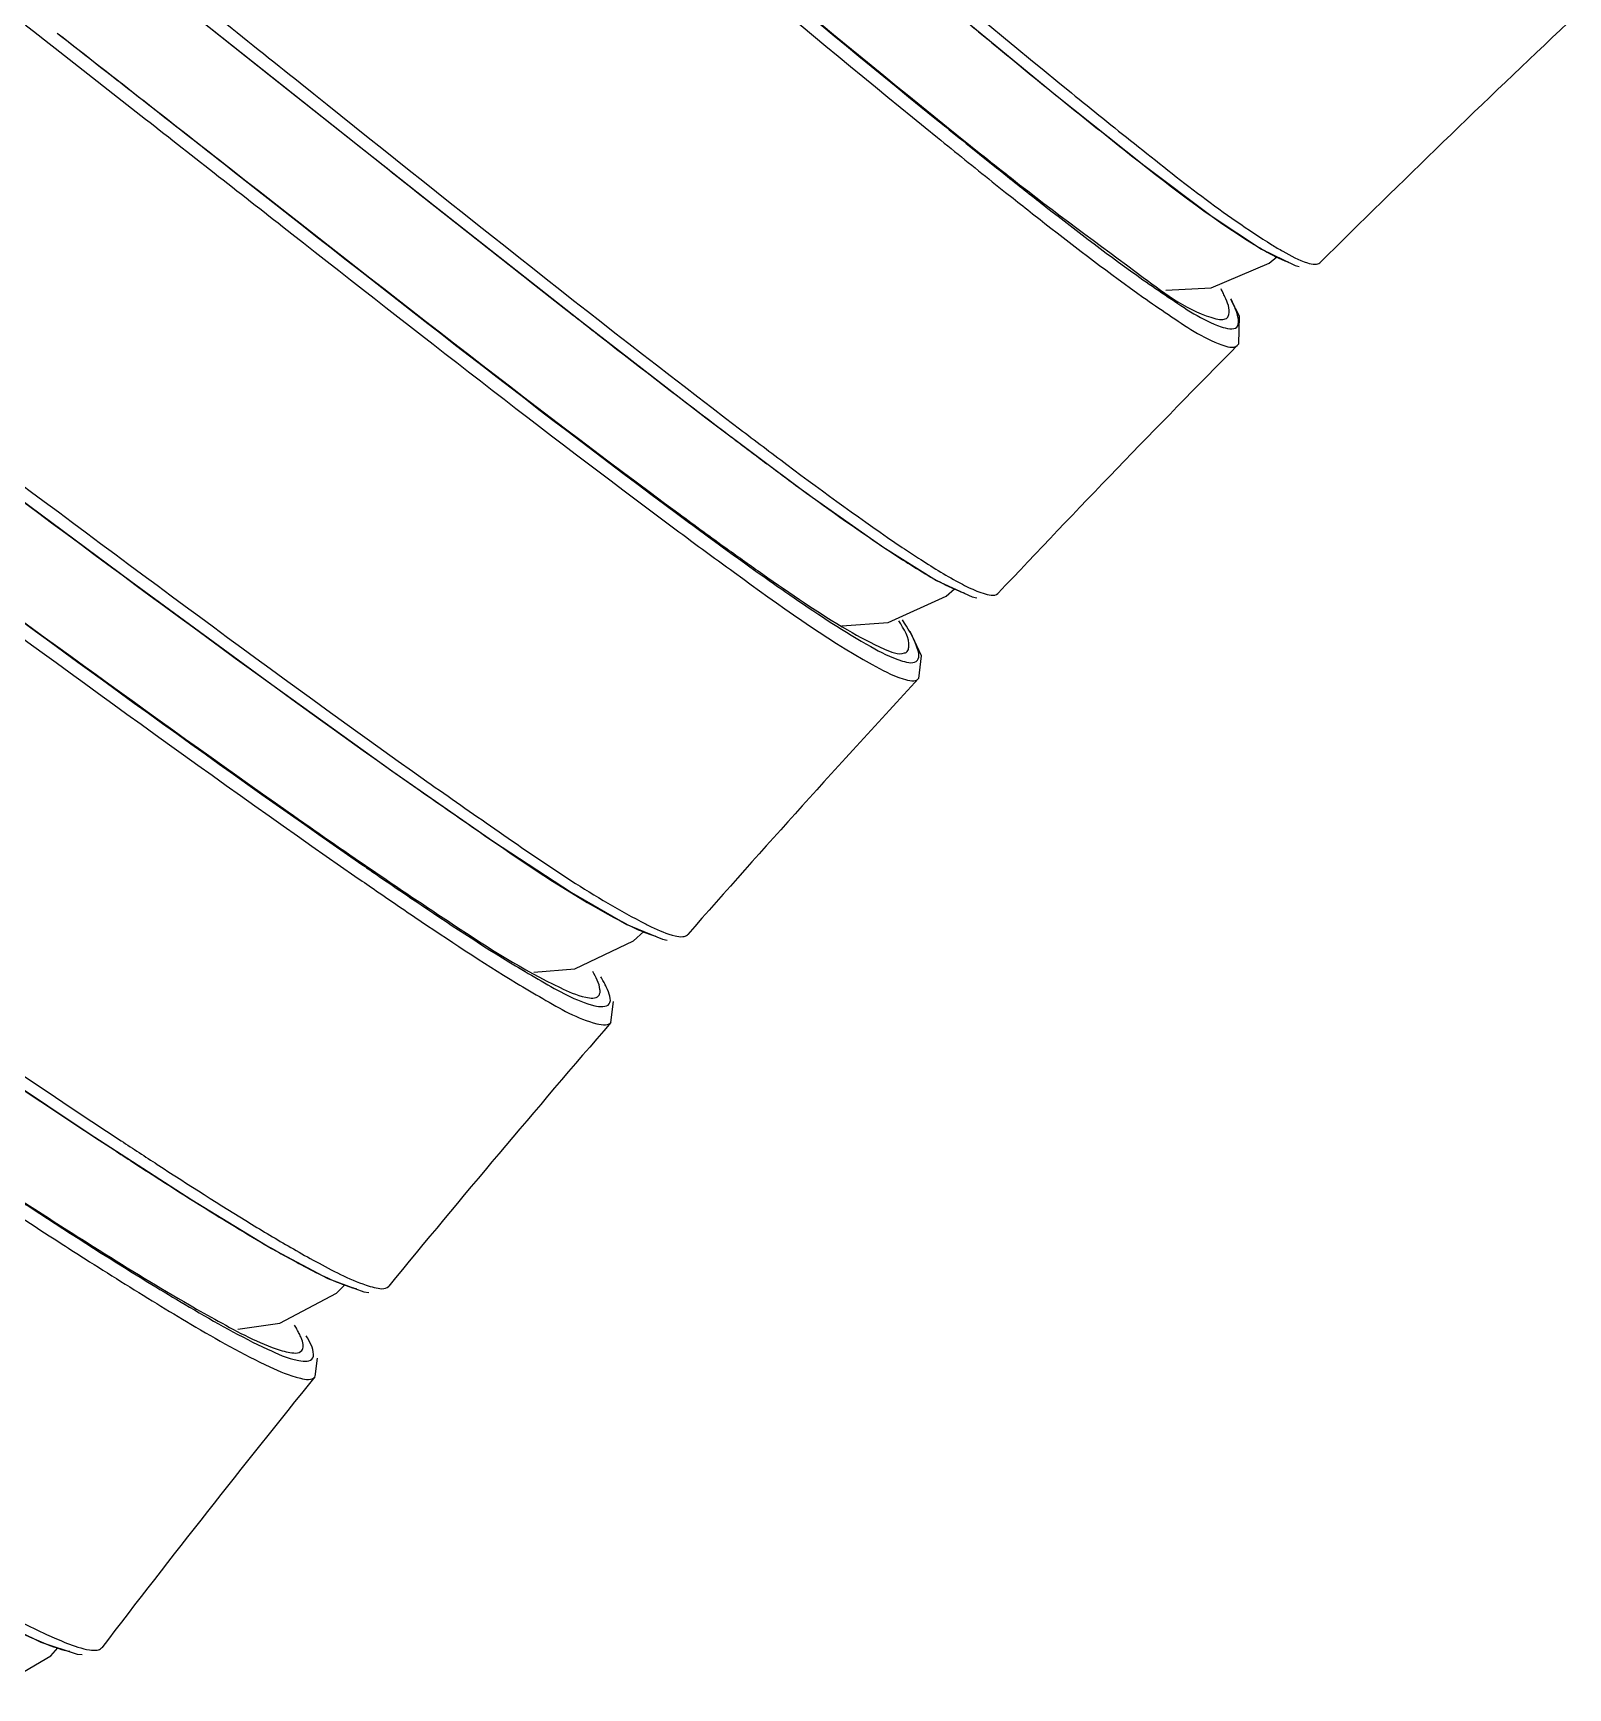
# Model space of a CAD drawing. Header units: millimetres. Extents: x 601 to 1195, y -13 to 407.
# Drawn here: x 928.64 to 936.29, y 345.83 to 354.07 of the extents above; entities that cross this region are included whole.
import ezdxf

# ---------------------------------------------------------------- set-up
doc = ezdxf.new("R2010")
doc.units = ezdxf.units.MM
doc.header["$LTSCALE"] = 0.1

msp = doc.modelspace()

# ---------------------------------------------------------------- linework, layer by layer
at = {"color": 7, "linetype": 'Continuous'}
for p, q in [((929.099, 354.4339), (929.8289, 353.8536)), ((929.1004, 354.4327), (929.834, 353.8495)), ((933.2012, 354.2001), (933.7365, 353.7595)), ((928.7652, 354.0675), (928.7941, 354.0449)), ((928.7246, 354.0155), (928.7542, 353.9924)), ((928.7542, 353.9924), (929.2045, 353.6394)), ((929.8289, 353.8536), (930.6436, 353.2067)), ((929.834, 353.8495), (930.2432, 353.5243)), ((933.4597, 353.3827), (933.4962, 353.3536)), ((934.5159, 353.1548), (934.7619, 352.9908)), ((934.8006, 352.9226), (934.8381, 352.9539)), ((934.5116, 352.7989), (934.8006, 352.9226)), ((935.053, 352.9236), (935.0546, 352.925)), ((931.119, 352.8317), (931.2897, 352.6978)), ((934.2846, 352.7876), (934.5116, 352.7989)), ((934.652, 352.6574), (934.613, 352.7347)), ((934.6488, 352.5195), (934.652, 352.6574)), ((934.6414, 352.5114), (934.6488, 352.5195)), ((934.6414, 352.5114), (934.6431, 352.513)), ((932.876, 351.5092), (933.1436, 351.3414)), ((933.1915, 351.2631), (933.2336, 351.3002)), ((933.2197, 351.3043), (933.2541, 351.2893)), ((932.9026, 351.1316), (933.1915, 351.2631)), ((933.4496, 351.277), (933.451, 351.2784)), ((932.6713, 351.115), (932.9026, 351.1316)), ((933.0685, 350.9665), (933.0118, 351.0881)), ((933.0547, 350.8536), (933.0685, 350.9665)), ((931.3253, 349.7874), (931.6008, 349.6279)), ((931.6348, 349.5465), (931.6854, 349.5934)), ((931.9031, 349.5774), (931.9043, 349.5787)), ((931.3421, 349.4084), (931.6348, 349.5465)), ((931.1385, 349.3912), (931.3421, 349.4084)), ((931.5221, 349.1409), (931.5347, 349.2458)), ((928.9232, 348.5876), (929.435, 348.2566)), ((929.435, 348.2566), (929.8317, 348.0156)), ((929.8317, 348.0156), (930.112, 347.8659)), ((929.8734, 347.6425), (930.1552, 347.7927)), ((930.1552, 347.7927), (930.1969, 347.8347)), ((930.4142, 347.8263), (930.4154, 347.8277)), ((929.664, 347.6141), (929.8734, 347.6425)), ((930.0485, 347.3771), (930.0611, 347.4697)), ((928.3982, 346.1947), (928.6834, 346.0547)), ((928.6834, 346.0547), (928.8648, 345.9951)), ((928.7321, 345.9872), (928.7685, 346.0267)), ((928.9856, 346.0258), (928.9868, 346.0272)), ((928.4602, 345.8269), (928.7321, 345.9872)), ((928.8648, 345.9951), (928.8895, 345.9925))]:
    msp.add_line(p, q, dxfattribs=at)
for points in [[(933.7365, 353.7595), (934.1758, 353.4098), (934.5159, 353.1548)], [(930.6436, 353.2067), (931.3749, 352.631), (931.9954, 352.1515)], [(934.7619, 352.9908), (934.9288, 352.9099), (934.95, 352.9045)], [(927.4493, 352.5841), (928.3424, 351.922), (929.1318, 351.3381), (929.8329, 350.8243), (930.4364, 350.3902)], [(931.9954, 352.1515), (932.4963, 351.7769), (932.876, 351.5092)], [(933.1436, 351.3414), (933.3203, 351.2606), (933.3438, 351.255)], [(925.8616, 350.6807), (926.775, 350.0503), (927.5853, 349.4922), (928.3049, 349.0014), (928.9232, 348.5876)], [(930.4364, 350.3902), (930.9369, 350.0419), (931.3253, 349.7874)], [(931.6008, 349.6279), (931.7782, 349.5555), (931.8029, 349.551)], [(930.112, 347.8659), (930.2917, 347.7998), (930.3163, 347.7963)]]:
    msp.add_lwpolyline(points, dxfattribs=at)
for centre, radius, start, end in [((972.7053, 401.6033), 61.7059, 230.337289, 230.495517), ((982.9613, 304.6655), 68.0003, 133.343811, 134.789855), ((962.0533, 388.6605), 44.9434, 230.47695, 231.01591), ((1081.6353, 544.0667), 243.3639, 231.531728, 231.794598), ((961.9196, 388.9587), 45.6262, 230.90661, 231.3467), ((959.9832, 386.6459), 42.5433, 230.96484, 231.43168), ((957.7342, 384.0052), 39.0715, 231.08968, 231.60114), ((952.3308, 377.2019), 30.3834, 231.61798, 231.74088), ((955.6282, 381.1057), 35.5639, 231.35987, 231.49719), ((933.8527, 352.4311), 0.7956, 25.62995, 27.11256), ((934.0244, 352.5132), 0.6053, 23.48486, 25.65422), ((982.9613, 304.6655), 68.0003, 135.280477, 136.726521), ((953.1344, 379.857), 34.8488, 232.91841, 233.07416), ((950.8946, 376.8768), 31.1208, 233.07434, 233.22908), ((946.8237, 371.9393), 25.1905, 233.5566, 234.23312), ((982.9613, 304.6655), 68.0001, 137.216889, 138.662933), ((949.1342, 377.1742), 33.1329, 235.32024, 235.45275), ((950.1174, 378.4939), 34.8449, 235.23236, 235.42278), ((931.1332, 349.144), 0.405, 24.90905, 26.14377), ((982.9613, 304.6655), 68.0003, 139.153659, 140.599703), ((947.6171, 376.8954), 33.9232, 236.80768, 237.00082), ((953.9792, 387.146), 46.5194, 236.63694, 237.19007), ((947.4875, 377.3949), 34.7341, 237.16355, 237.44987), ((933.9176, 355.1193), 8.1942, 239.00958, 240.27706), ((929.3597, 347.27), 0.6898, 30.74136, 31.7027), ((929.4851, 347.3439), 0.5443, 28.35595, 30.79497), ((982.9613, 304.6655), 68.0003, 141.090325, 142.536368)]:
    msp.add_arc(centre, radius, start, end, dxfattribs=at)
for points, knots in [([(925.5369, 356.4408), (925.7643, 356.2796), (926.8412, 355.49), (927.8929, 354.667), (928.7246, 354.0155)], [0, 0, 0, 0, 0.208742, 1, 1, 1, 1]), ([(930.8557, 356.2748), (931.1283, 356.042), (932.1107, 355.2023), (933.091, 354.3598), (933.8149, 353.7699)], [0, 0, 0, 0, 0.277411, 1, 1, 1, 1]), ([(930.4657, 355.8708), (930.7133, 355.6634), (931.6194, 354.9036), (932.5243, 354.1422), (933.1933, 353.6025)], [0, 0, 0, 0, 0.273181, 1, 1, 1, 1]), ([(930.4951, 355.8462), (930.7392, 355.6413), (931.6343, 354.889), (932.5286, 354.1355), (933.1895, 353.5999)], [0, 0, 0, 0, 0.27251, 1, 1, 1, 1]), ([(930.4529, 355.7955), (930.6965, 355.591), (931.5922, 354.8382), (932.4871, 354.0843), (933.1483, 353.5473)], [0, 0, 0, 0, 0.271921, 1, 1, 1, 1]), ([(929.1401, 354.4854), (929.4181, 354.2638), (930.4217, 353.4629), (931.4236, 352.6594), (932.1624, 352.097)], [0, 0, 0, 0, 0.276914, 1, 1, 1, 1]), ([(928.7652, 354.0675), (929.0532, 353.8424), (930.0802, 353.0391), (931.1047, 352.2321), (931.8598, 351.675)], [0, 0, 0, 0, 0.280327, 1, 1, 1, 1]), ([(928.7941, 354.0449), (929.0787, 353.822), (930.0967, 353.024), (931.1126, 352.2229), (931.8611, 351.6675)], [0, 0, 0, 0, 0.279499, 1, 1, 1, 1]), ([(933.7792, 353.7251), (933.8775, 353.6455), (934.1861, 353.4005), (934.4971, 353.1556), (934.7251, 353.0151)], [0, 0, 0, 0, 0.320832, 1, 1, 1, 1]), ([(933.8149, 353.7699), (933.9192, 353.6849), (934.2451, 353.4241), (934.5731, 353.1629), (934.8137, 353.0134)], [0, 0, 0, 0, 0.321939, 1, 1, 1, 1]), ([(929.2045, 353.6394), (929.4472, 353.449), (930.3151, 352.7686), (931.1833, 352.0882), (931.8204, 351.6138)], [0, 0, 0, 0, 0.279754, 1, 1, 1, 1]), ([(933.4962, 353.3536), (933.5605, 353.3026), (933.7827, 353.1275), (934.0076, 352.9555), (934.1716, 352.8394)], [0, 0, 0, 0, 0.289963, 1, 1, 1, 1]), ([(933.5168, 353.3443), (933.7316, 353.1749), (934.0607, 352.9385), (934.4003, 352.6788), (934.5351, 352.6452)], [0, 0, 0, 0, 0.663239, 1, 1, 1, 1]), ([(933.4878, 353.2742), (933.5528, 353.2225), (933.7778, 353.0451), (934.0053, 352.8707), (934.1712, 352.7531)], [0, 0, 0, 0, 0.28998, 1, 1, 1, 1]), ([(934.7251, 353.0151), (934.7419, 353.0048), (934.7963, 352.9726), (934.8526, 352.9423), (934.894, 352.9288)], [0, 0, 0, 0, 0.311787, 1, 1, 1, 1]), ([(934.8137, 353.0134), (934.8315, 353.0024), (934.8882, 352.9686), (934.9471, 352.9364), (934.9904, 352.9232)], [0, 0, 0, 0, 0.316285, 1, 1, 1, 1]), ([(934.9904, 352.9232), (935.0028, 352.9194), (935.0235, 352.914), (935.0465, 352.9182), (935.053, 352.9236)], [0, 0, 0, 0, 0.605287, 1, 1, 1, 1]), ([(934.1716, 352.8394), (934.2131, 352.8101), (934.3382, 352.7254), (934.4659, 352.6384), (934.561, 352.6051)], [0, 0, 0, 0, 0.335378, 1, 1, 1, 1]), ([(934.1712, 352.7531), (934.2132, 352.7233), (934.3396, 352.6374), (934.4686, 352.5492), (934.5647, 352.5151)], [0, 0, 0, 0, 0.335496, 1, 1, 1, 1]), ([(934.5916, 352.6503), (934.5957, 352.6543), (934.6106, 352.6894), (934.5916, 352.7265), (934.5796, 352.7544)], [0, 0, 0, 0, 0.15798, 1, 1, 1, 1]), ([(934.6369, 352.6812), (934.6334, 352.691), (934.6247, 352.7121), (934.6148, 352.7326), (934.6092, 352.7435)], [0, 0, 0, 0, 0.459762, 1, 1, 1, 1]), ([(927.4888, 352.6369), (927.776, 352.4234), (928.8111, 351.6533), (929.8444, 350.8803), (930.6053, 350.3413)], [0, 0, 0, 0, 0.277318, 1, 1, 1, 1]), ([(931.2897, 352.6978), (931.3639, 352.6397), (931.6402, 352.424), (931.9178, 352.2099), (932.1223, 352.0554)], [0, 0, 0, 0, 0.269082, 1, 1, 1, 1]), ([(934.5351, 352.6452), (934.5464, 352.6424), (934.5657, 352.6385), (934.5861, 352.6448), (934.5916, 352.6503)], [0, 0, 0, 0, 0.597291, 1, 1, 1, 1]), ([(934.561, 352.6051), (934.5855, 352.5965), (934.6622, 352.5802), (934.6456, 352.6568), (934.6369, 352.6812)], [0, 0, 0, 0, 0.500749, 1, 1, 1, 1]), ([(927.4496, 352.5839), (927.7385, 352.37), (928.7757, 351.6013), (929.811, 350.8294), (930.5732, 350.2938)], [0, 0, 0, 0, 0.278458, 1, 1, 1, 1]), ([(927.1266, 352.2077), (927.3784, 352.0243), (928.3055, 351.348), (929.2318, 350.6703), (929.9155, 350.189)], [0, 0, 0, 0, 0.271425, 1, 1, 1, 1]), ([(927.1192, 352.1315), (927.4083, 351.9204), (928.4471, 351.1613), (929.4842, 350.3993), (930.2471, 349.8698)], [0, 0, 0, 0, 0.278224, 1, 1, 1, 1]), ([(927.158, 352.1849), (927.4474, 351.9735), (928.4847, 351.2155), (929.5202, 350.4545), (930.282, 349.9275)], [0, 0, 0, 0, 0.278992, 1, 1, 1, 1]), ([(932.1624, 352.097), (932.2405, 352.0376), (932.5074, 351.8362), (932.7771, 351.6383), (932.9732, 351.5065)], [0, 0, 0, 0, 0.293469, 1, 1, 1, 1]), ([(932.2652, 351.948), (932.3239, 351.9041), (932.5287, 351.7523), (932.7359, 351.6035), (932.8869, 351.5027)], [0, 0, 0, 0, 0.287646, 1, 1, 1, 1]), ([(931.8611, 351.6675), (931.8974, 351.6406), (932.0329, 351.5404), (932.1692, 351.4415), (932.2698, 351.3702)], [0, 0, 0, 0, 0.268482, 1, 1, 1, 1]), ([(931.8204, 351.6138), (931.9255, 351.5356), (932.2528, 351.2965), (932.5822, 351.0569), (932.8222, 350.9236)], [0, 0, 0, 0, 0.323089, 1, 1, 1, 1]), ([(932.1002, 351.4997), (932.1592, 351.4573), (932.356, 351.3175), (932.5555, 351.1811), (932.7007, 351.0952)], [0, 0, 0, 0, 0.301077, 1, 1, 1, 1]), ([(932.8869, 351.5027), (932.9202, 351.4805), (933.0283, 351.41), (933.1388, 351.342), (933.2197, 351.3043)], [0, 0, 0, 0, 0.309238, 1, 1, 1, 1]), ([(932.9732, 351.5065), (933, 351.4885), (933.0915, 351.4281), (933.1848, 351.3699), (933.253, 351.3331)], [0, 0, 0, 0, 0.293432, 1, 1, 1, 1]), ([(932.2698, 351.3702), (932.3244, 351.3315), (932.5032, 351.2069), (932.6847, 351.0852), (932.817, 351.0122)], [0, 0, 0, 0, 0.307088, 1, 1, 1, 1]), ([(933.2541, 351.2893), (933.259, 351.2874), (933.2684, 351.2837), (933.2779, 351.2804), (933.2825, 351.279)], [0, 0, 0, 0, 0.520962, 1, 1, 1, 1]), ([(933.3342, 351.2932), (933.3477, 351.2875), (933.3822, 351.2745), (933.4313, 351.2604), (933.4496, 351.277)], [0, 0, 0, 0, 0.371715, 1, 1, 1, 1]), ([(932.9978, 350.9885), (933.0028, 350.9941), (933.0166, 351.0505), (932.9796, 351.0998), (932.9566, 351.1402)], [0, 0, 0, 0, 0.13855, 1, 1, 1, 1]), ([(933.0481, 350.9447), (933.0623, 350.963), (933.0351, 351.048), (933.0007, 351.1036), (932.9742, 351.1454)], [0, 0, 0, 0, 0.318788, 1, 1, 1, 1]), ([(932.7007, 351.0952), (932.7599, 351.0602), (932.8461, 351.0152), (932.952, 350.9701), (932.9847, 350.9805)], [0, 0, 0, 0, 0.666992, 1, 1, 1, 1]), ([(932.817, 351.0122), (932.8672, 350.9844), (932.9283, 350.949), (933.0328, 350.925), (933.0481, 350.9447)], [0, 0, 0, 0, 0.697414, 1, 1, 1, 1]), ([(932.9847, 350.9805), (932.9872, 350.9813), (932.992, 350.9834), (932.9961, 350.9867), (932.9978, 350.9885)], [0, 0, 0, 0, 0.518286, 1, 1, 1, 1]), ([(932.8222, 350.9236), (932.8723, 350.8958), (932.9349, 350.8611), (933.037, 350.8342), (933.054, 350.8529)], [0, 0, 0, 0, 0.693495, 1, 1, 1, 1]), ([(925.8991, 350.7349), (926.1924, 350.532), (927.2501, 349.7992), (928.3062, 349.0635), (929.0829, 348.5516)], [0, 0, 0, 0, 0.277112, 1, 1, 1, 1]), ([(925.862, 350.6805), (926.1562, 350.4777), (927.2137, 349.7479), (928.2696, 349.015), (929.0459, 348.5072)], [0, 0, 0, 0, 0.278083, 1, 1, 1, 1]), ([(930.6053, 350.3413), (930.7176, 350.2618), (931.0661, 350.0197), (931.4165, 349.7765), (931.6708, 349.6436)], [0, 0, 0, 0, 0.32416, 1, 1, 1, 1]), ([(925.5519, 350.2937), (925.837, 350.1003), (926.8674, 349.4009), (927.8963, 348.6989), (928.6532, 348.2105)], [0, 0, 0, 0, 0.276661, 1, 1, 1, 1]), ([(930.5732, 350.2938), (930.6791, 350.2193), (931.0091, 349.992), (931.3411, 349.7642), (931.5822, 349.6394)], [0, 0, 0, 0, 0.323071, 1, 1, 1, 1]), ([(929.9155, 350.189), (930.1872, 349.9978), (930.6301, 349.6949), (931.0835, 349.402), (931.2689, 349.3143)], [0, 0, 0, 0, 0.618262, 1, 1, 1, 1]), ([(930.345, 349.8839), (930.412, 349.8378), (930.643, 349.6803), (930.8764, 349.526), (931.0461, 349.4232)], [0, 0, 0, 0, 0.290802, 1, 1, 1, 1]), ([(930.3423, 349.8039), (930.4101, 349.7572), (930.6439, 349.5975), (930.8801, 349.4411), (931.0517, 349.3368)], [0, 0, 0, 0, 0.290819, 1, 1, 1, 1]), ([(931.5822, 349.6394), (931.5982, 349.6312), (931.6504, 349.6052), (931.7042, 349.5814), (931.7433, 349.5714)], [0, 0, 0, 0, 0.309116, 1, 1, 1, 1]), ([(931.6708, 349.6436), (931.6881, 349.6346), (931.7433, 349.607), (931.8004, 349.5813), (931.8417, 349.572)], [0, 0, 0, 0, 0.31489, 1, 1, 1, 1]), ([(931.8417, 349.572), (931.8541, 349.5692), (931.8749, 349.5653), (931.8972, 349.5715), (931.9031, 349.5774)], [0, 0, 0, 0, 0.604818, 1, 1, 1, 1]), ([(931.0461, 349.4232), (931.0888, 349.3973), (931.2163, 349.3239), (931.3466, 349.2473), (931.4415, 349.224)], [0, 0, 0, 0, 0.338555, 1, 1, 1, 1]), ([(931.0517, 349.3368), (931.0949, 349.3105), (931.2238, 349.2361), (931.3555, 349.1584), (931.4514, 349.1344)], [0, 0, 0, 0, 0.338685, 1, 1, 1, 1]), ([(931.4669, 349.2859), (931.4683, 349.2921), (931.4675, 349.3315), (931.4474, 349.3666), (931.4316, 349.3948)], [0, 0, 0, 0, 0.163879, 1, 1, 1, 1]), ([(931.4968, 349.3224), (931.4931, 349.3298), (931.485, 349.3453), (931.4763, 349.3604), (931.4715, 349.3683)], [0, 0, 0, 0, 0.471667, 1, 1, 1, 1]), ([(931.2689, 349.3143), (931.3102, 349.2948), (931.3644, 349.2685), (931.4467, 349.2574), (931.4607, 349.2735)], [0, 0, 0, 0, 0.681602, 1, 1, 1, 1]), ([(931.4415, 349.224), (931.4649, 349.2183), (931.5416, 349.216), (931.5122, 349.2895), (931.5005, 349.3145)], [0, 0, 0, 0, 0.465879, 1, 1, 1, 1]), ([(931.4607, 349.2735), (931.4622, 349.2752), (931.4648, 349.2792), (931.4663, 349.2836), (931.4669, 349.2859)], [0, 0, 0, 0, 0.484419, 1, 1, 1, 1]), ([(931.4514, 349.1344), (931.4659, 349.1308), (931.4894, 349.1254), (931.5154, 349.1328), (931.5215, 349.1398)], [0, 0, 0, 0, 0.616381, 1, 1, 1, 1]), ([(929.0829, 348.5516), (929.1428, 348.5121), (929.3579, 348.3712), (929.5746, 348.2327), (929.7329, 348.1361)], [0, 0, 0, 0, 0.278939, 1, 1, 1, 1]), ([(929.1417, 348.4448), (929.1928, 348.4116), (929.377, 348.2928), (929.5627, 348.1761), (929.6985, 348.0948)], [0, 0, 0, 0, 0.277994, 1, 1, 1, 1]), ([(928.4017, 348.3691), (928.4808, 348.3171), (928.7633, 348.1325), (929.0477, 347.9507), (929.2551, 347.8243)], [0, 0, 0, 0, 0.280478, 1, 1, 1, 1]), ([(928.7993, 348.1168), (928.8575, 348.0797), (929.0635, 347.9492), (929.2713, 347.8215), (929.4228, 347.734)], [0, 0, 0, 0, 0.282913, 1, 1, 1, 1]), ([(928.7725, 348.0477), (928.8162, 348.0195), (928.9778, 347.9159), (929.1405, 347.8137), (929.26, 347.7408)], [0, 0, 0, 0, 0.270808, 1, 1, 1, 1]), ([(929.8549, 348.0032), (929.8877, 347.9845), (929.9949, 347.9249), (930.1042, 347.8681), (930.1834, 347.8375)], [0, 0, 0, 0, 0.307851, 1, 1, 1, 1]), ([(929.9409, 348.0126), (929.9781, 347.9913), (930.0957, 347.9259), (930.2157, 347.8625), (930.3026, 347.8328)], [0, 0, 0, 0, 0.318517, 1, 1, 1, 1]), ([(930.1834, 347.8375), (930.1901, 347.835), (930.2029, 347.8302), (930.2158, 347.8258), (930.222, 347.8238)], [0, 0, 0, 0, 0.521292, 1, 1, 1, 1]), ([(929.2551, 347.8243), (929.3111, 347.7902), (929.4936, 347.6811), (929.6787, 347.575), (929.8125, 347.5136)], [0, 0, 0, 0, 0.308261, 1, 1, 1, 1]), ([(930.222, 347.8238), (930.2279, 347.822), (930.239, 347.8187), (930.2502, 347.8159), (930.2556, 347.8147)], [0, 0, 0, 0, 0.525777, 1, 1, 1, 1]), ([(930.3026, 347.8328), (930.3159, 347.8282), (930.3499, 347.8183), (930.3979, 347.8089), (930.4143, 347.8261)], [0, 0, 0, 0, 0.370236, 1, 1, 1, 1]), ([(929.26, 347.7408), (929.3166, 347.7062), (929.5013, 347.5955), (929.6885, 347.4879), (929.8238, 347.4255)], [0, 0, 0, 0, 0.308302, 1, 1, 1, 1]), ([(929.4228, 347.734), (929.4705, 347.7065), (929.6175, 347.6247), (929.767, 347.5432), (929.8752, 347.5091)], [0, 0, 0, 0, 0.327028, 1, 1, 1, 1]), ([(929.9828, 347.5611), (929.9805, 347.5677), (929.9747, 347.5817), (929.9679, 347.5952), (929.964, 347.6024)], [0, 0, 0, 0, 0.461089, 1, 1, 1, 1]), ([(929.8125, 347.5136), (929.8627, 347.4906), (929.9219, 347.4589), (930.0264, 347.4492), (930.0372, 347.47)], [0, 0, 0, 0, 0.702113, 1, 1, 1, 1]), ([(929.8752, 347.5091), (929.8881, 347.5051), (929.9209, 347.4961), (929.9683, 347.4897), (929.9827, 347.5075)], [0, 0, 0, 0, 0.370628, 1, 1, 1, 1]), ([(929.9827, 347.5075), (929.9874, 347.5133), (929.9917, 347.5329), (929.9864, 347.5508), (929.9828, 347.5611)], [0, 0, 0, 0, 0.407205, 1, 1, 1, 1]), ([(930.0372, 347.47), (930.0401, 347.4754), (930.0449, 347.5161), (930.021, 347.5518), (930.004, 347.5803)], [0, 0, 0, 0, 0.155142, 1, 1, 1, 1]), ([(929.8238, 347.4255), (929.8728, 347.4029), (929.9349, 347.3741), (930.0326, 347.3573), (930.0478, 347.3761)], [0, 0, 0, 0, 0.69066, 1, 1, 1, 1]), ([(927.6412, 346.6992), (927.7604, 346.6263), (928.1277, 346.4068), (928.4967, 346.1852), (928.7616, 346.0709)], [0, 0, 0, 0, 0.32627, 1, 1, 1, 1]), ([(927.6129, 346.6493), (927.7253, 346.5812), (928.0729, 346.3752), (928.4224, 346.1679), (928.6734, 346.0609)], [0, 0, 0, 0, 0.325187, 1, 1, 1, 1]), ([(928.6734, 346.0609), (928.6887, 346.0544), (928.7389, 346.034), (928.7904, 346.0157), (928.8274, 346.009)], [0, 0, 0, 0, 0.307169, 1, 1, 1, 1]), ([(928.7616, 346.0709), (928.7782, 346.0638), (928.8315, 346.042), (928.8864, 346.0222), (928.9256, 346.0162)], [0, 0, 0, 0, 0.313124, 1, 1, 1, 1]), ([(928.9256, 346.0162), (928.938, 346.0144), (928.9587, 346.012), (928.9801, 346.0196), (928.9856, 346.0258)], [0, 0, 0, 0, 0.60338, 1, 1, 1, 1])]:
    msp.add_open_spline(points, degree=3, knots=knots, dxfattribs=at)
for points in [[(934.5647, 352.5151), (934.5888, 352.5066), (934.6217, 352.495), (934.6414, 352.5114)], [(933.253, 351.3331), (933.2796, 351.3188), (933.3065, 351.3051), (933.3342, 351.2932)], [(929.7329, 348.1361), (929.8017, 348.0941), (929.871, 348.0528), (929.9409, 348.0126)]]:
    msp.add_open_spline(points, degree=3, dxfattribs=at)

doc.saveas('drawing.dxf')
